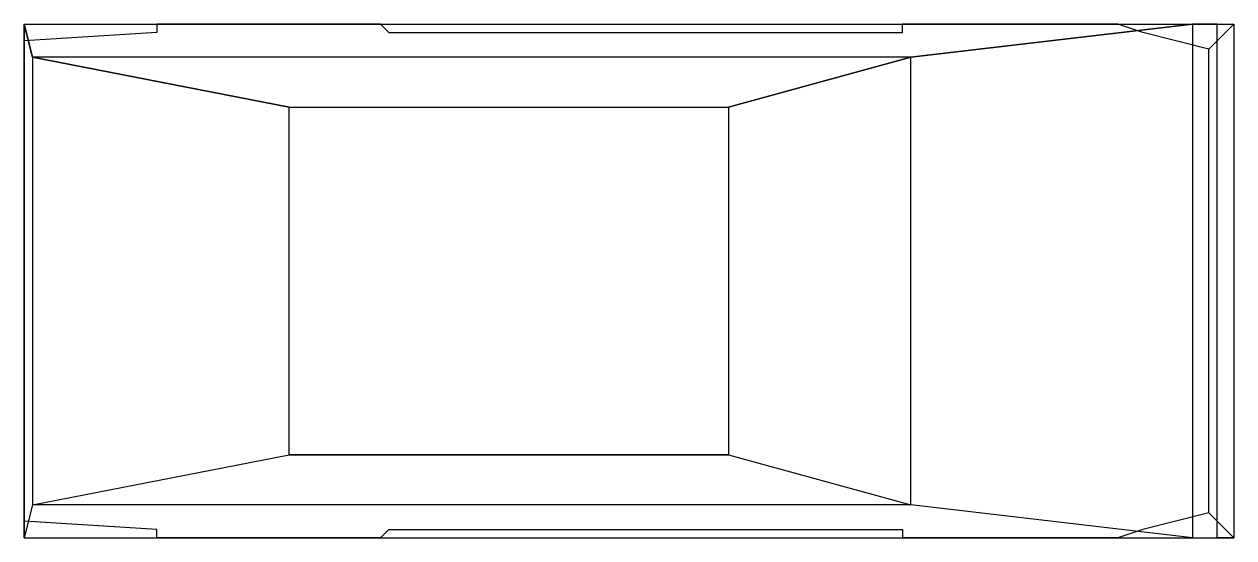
# Model space of a CAD drawing. Extents: x -3.71 to 0, y 29.43 to 31.
import ezdxf

# ---------------------------------------------------------------- set-up
doc = ezdxf.new("R2010")
doc.units = 0
doc.header["$LTSCALE"] = 2
doc.linetypes.add('BLACK', pattern=[10000, 10000, 0])
doc.linetypes.add('GLASS_O', pattern=[10000, 10000, 0])
doc.layers.get('0').update_dxf_attribs({"linetype": 'CONTINUOUS'})

msp = doc.modelspace()

# ---------------------------------------------------------------- linework, layer by layer
at = {"color": 0, "linetype": 'BYBLOCK'}
for points in [[(-3.7084, 31, 16.2794), (-0.127, 31, 16.2794), (-0.9906, 30.8984, 16.4572), (-3.683, 30.8984, 16.4572)], [(-3.683, 30.8984, 16.4572), (-3.683, 29.5268, 16.4572), (-3.7084, 29.4252, 16.2794), (-3.7084, 31, 16.2794)], [(-3.7084, 29.4252, 16.2794), (-3.7084, 31, 16.2794), (-3.7084, 31, 16.2286), (-3.7084, 29.4252, 16.2286)], [(-0.127, 31, 16.2794), (-0.127, 29.4252, 16.2794), (-0.9906, 29.5268, 16.4572), (-0.9906, 30.8984, 16.4572)], [(-0.0508, 29.4252, 16.1778), (-0.0508, 31, 16.1778), (-0.127, 31, 16.2794), (-0.127, 29.4252, 16.2794)], [(-0.0762, 29.5014, 15.8222), (-0.0762, 30.9238, 15.8222), (0, 31, 16), (0, 29.4252, 16)], [(-1.5494, 30.746, 16.9144), (-1.5494, 29.6792, 16.9144), (-2.8956, 29.6792, 16.9144), (-2.8956, 30.746, 16.9144)], [(-3.7084, 29.4252, 16.2794), (-0.127, 29.4252, 16.2794), (-0.9906, 29.5268, 16.4572), (-3.683, 29.5268, 16.4572)]]:
    msp.add_3dface(points, dxfattribs=at)
for points, invisible_edges in [([(-2.9464, 31, 16.2794), (-3.1242, 31, 16.2286), (-3.7084, 31, 16.2286), (-3.7084, 31, 16.2794)], 2), ([(-3.1242, 31, 16.2286), (-3.302, 31, 16.0762), (-3.7084, 31, 16.0762), (-3.7084, 31, 16.2286)], 10), ([(-3.302, 31, 16.0762), (-3.302, 30.9746, 15.7714), (-3.7084, 30.9492, 15.873), (-3.7084, 31, 16.0762)], 8), ([(-3.7084, 31, 16.2286), (-3.7084, 29.4252, 16.2286), (-3.7084, 29.4252, 16.0762), (-3.7084, 31, 16.0762)], 4), ([(-3.7084, 29.4252, 16.0762), (-3.7084, 31, 16.0762), (-3.7084, 30.9492, 15.873), (-3.7084, 29.476, 15.873)], 1), ([(-0.635, 31, 16.2794), (-0.8382, 31, 16.2286), (-2.7686, 31, 16.2286), (-2.9464, 31, 16.2794)], 2), ([(-0.8382, 31, 16.2286), (-1.016, 31, 16.0762), (-2.6162, 31, 16.0762), (-2.7686, 31, 16.2286)], 10), ([(-2.5908, 30.9746, 15.7714), (-1.016, 30.9746, 15.7714), (-1.016, 31, 16.0762), (-2.6162, 31, 16.0762)], 4), ([(-0.127, 31, 16.2794), (-0.0508, 31, 16.1778), (-0.4826, 31, 16.2286), (-0.635, 31, 16.2794)], 2), ([(-0.0508, 31, 16.1778), (0, 31, 16), (-0.3556, 31, 16.0762), (-0.4826, 31, 16.2286)], 10), ([(-0.0762, 30.9238, 15.8222), (-0.2794, 30.9746, 15.7968), (-0.3556, 31, 16.0762), (0, 31, 16)], 4), ([(-0.0762, 29.5014, 15.8222), (-0.2794, 29.4506, 15.7968), (-0.3556, 29.4252, 16.0762), (0, 29.4252, 16)], 4), ([(-3.302, 29.4252, 16.0762), (-3.302, 29.4506, 15.7714), (-3.7084, 29.476, 15.873), (-3.7084, 29.4252, 16.0762)], 8), ([(-2.5908, 29.4506, 15.7714), (-1.016, 29.4506, 15.7714), (-1.016, 29.4252, 16.0762), (-2.6162, 29.4252, 16.0762)], 4), ([(-3.1242, 29.4252, 16.2286), (-3.302, 29.4252, 16.0762), (-3.7084, 29.4252, 16.0762), (-3.7084, 29.4252, 16.2286)], 10), ([(-2.9464, 29.4252, 16.2794), (-3.1242, 29.4252, 16.2286), (-3.7084, 29.4252, 16.2286), (-3.7084, 29.4252, 16.2794)], 2), ([(-0.635, 29.4252, 16.2794), (-0.8382, 29.4252, 16.2286), (-2.7686, 29.4252, 16.2286), (-2.9464, 29.4252, 16.2794)], 2), ([(-0.8382, 29.4252, 16.2286), (-1.016, 29.4252, 16.0762), (-2.6162, 29.4252, 16.0762), (-2.7686, 29.4252, 16.2286)], 10), ([(-0.127, 29.4252, 16.2794), (-0.0508, 29.4252, 16.1778), (-0.4826, 29.4252, 16.2286), (-0.635, 29.4252, 16.2794)], 2), ([(-0.0508, 29.4252, 16.1778), (0, 29.4252, 16), (-0.3556, 29.4252, 16.0762), (-0.4826, 29.4252, 16.2286)], 10)]:
    msp.add_3dface(points, dxfattribs=dict(at, invisible_edges=invisible_edges))
at = {"color": 8, "linetype": 'BLACK'}
for points, invisible_edges in [([(-2.7246, 31, 15.9778), (-3.2025, 31, 15.8497), (-3.1682, 31, 15.7217), (-2.6903, 31, 15.8497)], 5), ([(-3.1682, 31, 15.9778), (-2.8183, 31, 16.0715), (-2.7246, 31, 15.9778), (-3.2025, 31, 15.8497)], 5), ([(-3.1682, 31, 15.7217), (-2.6903, 31, 15.8497), (-2.7246, 31, 15.7217), (-3.0745, 31, 15.6279)], 5), ([(-3.0745, 31, 16.0715), (-2.9464, 31, 16.1058), (-2.8183, 31, 16.0715), (-3.1682, 31, 15.9778)], 4), ([(-2.9464, 31, 15.5936), (-2.8183, 31, 15.6279), (-2.7246, 31, 15.7217), (-3.0745, 31, 15.6279)], 4), ([(-0.8822, 31, 15.9778), (-0.5323, 31, 16.0715), (-0.4386, 31, 15.9778), (-0.9165, 31, 15.8497)], 5), ([(-0.4386, 31, 15.9778), (-0.9165, 31, 15.8497), (-0.8822, 31, 15.7217), (-0.4043, 31, 15.8497)], 5), ([(-0.7885, 31, 16.0715), (-0.6604, 31, 16.1058), (-0.5323, 31, 16.0715), (-0.8822, 31, 15.9778)], 4), ([(-0.8822, 31, 15.7217), (-0.4043, 31, 15.8497), (-0.4386, 31, 15.7217), (-0.7885, 31, 15.6279)], 5), ([(-0.6604, 31, 15.5936), (-0.5323, 31, 15.6279), (-0.4386, 31, 15.7217), (-0.7885, 31, 15.6279)], 4), ([(-3.1682, 29.4252, 15.9778), (-2.8183, 29.4252, 16.0715), (-2.7246, 29.4252, 15.9778), (-3.2025, 29.4252, 15.8497)], 5), ([(-2.7246, 29.4252, 15.9778), (-3.2025, 29.4252, 15.8497), (-3.1682, 29.4252, 15.7217), (-2.6903, 29.4252, 15.8497)], 5), ([(-3.0745, 29.4252, 16.0715), (-2.9464, 29.4252, 16.1058), (-2.8183, 29.4252, 16.0715), (-3.1682, 29.4252, 15.9778)], 4), ([(-3.1682, 29.4252, 15.7217), (-2.6903, 29.4252, 15.8497), (-2.7246, 29.4252, 15.7217), (-3.0745, 29.4252, 15.6279)], 5), ([(-2.9464, 29.4252, 15.5936), (-2.8183, 29.4252, 15.6279), (-2.7246, 29.4252, 15.7217), (-3.0745, 29.4252, 15.6279)], 4), ([(-0.4386, 29.4252, 15.9778), (-0.9165, 29.4252, 15.8497), (-0.8822, 29.4252, 15.7217), (-0.4043, 29.4252, 15.8497)], 5), ([(-0.8822, 29.4252, 15.9778), (-0.5323, 29.4252, 16.0715), (-0.4386, 29.4252, 15.9778), (-0.9165, 29.4252, 15.8497)], 5), ([(-0.8822, 29.4252, 15.7217), (-0.4043, 29.4252, 15.8497), (-0.4386, 29.4252, 15.7217), (-0.7885, 29.4252, 15.6279)], 5), ([(-0.7885, 29.4252, 16.0715), (-0.6604, 29.4252, 16.1058), (-0.5323, 29.4252, 16.0715), (-0.8822, 29.4252, 15.9778)], 4), ([(-0.6604, 29.4252, 15.5936), (-0.5323, 29.4252, 15.6279), (-0.4386, 29.4252, 15.7217), (-0.7885, 29.4252, 15.6279)], 4)]:
    msp.add_3dface(points, dxfattribs=dict(at, invisible_edges=invisible_edges))
msp.add_3dface([(0, 31, 16), (0, 29.4252, 16), (-0.0508, 29.4252, 16.1778), (-0.0508, 31, 16.1778)], dxfattribs=at)
at = {"color": 4, "linetype": 'GLASS_O'}
for points in [[(-0.9906, 30.8984, 16.4572), (-3.683, 30.8984, 16.4572), (-2.8956, 30.746, 16.9144), (-1.5494, 30.746, 16.9144)], [(-2.8956, 29.6792, 16.9144), (-2.8956, 30.746, 16.9144), (-3.683, 30.8984, 16.4572), (-3.683, 29.5268, 16.4572)], [(-0.9906, 29.5268, 16.4572), (-0.9906, 30.8984, 16.4572), (-1.5494, 30.746, 16.9144), (-1.5494, 29.6792, 16.9144)], [(-0.9906, 29.5268, 16.4572), (-3.683, 29.5268, 16.4572), (-2.8956, 29.6792, 16.9144), (-1.5494, 29.6792, 16.9144)]]:
    msp.add_3dface(points, dxfattribs=at)

doc.saveas('drawing.dxf')
